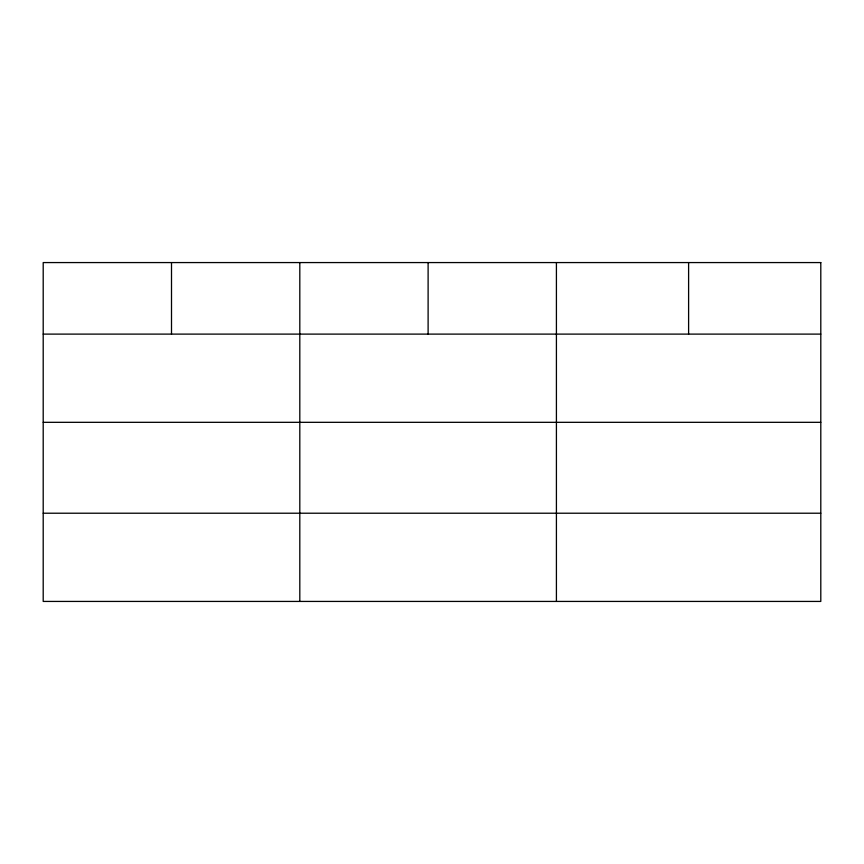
<?xml version="1.0" encoding="UTF-8"?>
<svg xmlns="http://www.w3.org/2000/svg" width="864" height="864" viewBox="0 0 864 864"><rect width="100%" height="100%" fill="white"/><g stroke="black" fill="none" stroke-linecap="round" stroke-linejoin="round"><path stroke-width="1.3" d="M43.2 334.109L820.8 334.109M43.2 422.323L820.8 422.323M43.2 513.216L820.8 513.216M688.608 262.57L688.608 334.109M556.416 262.57L556.416 601.43M428.112 262.57L428.112 334.109M299.808 262.57L299.808 601.43M171.504 262.57L171.504 334.109M820.8 262.57L43.2 262.57L43.2 601.43L820.8 601.43L820.8 262.57"/></g></svg>
